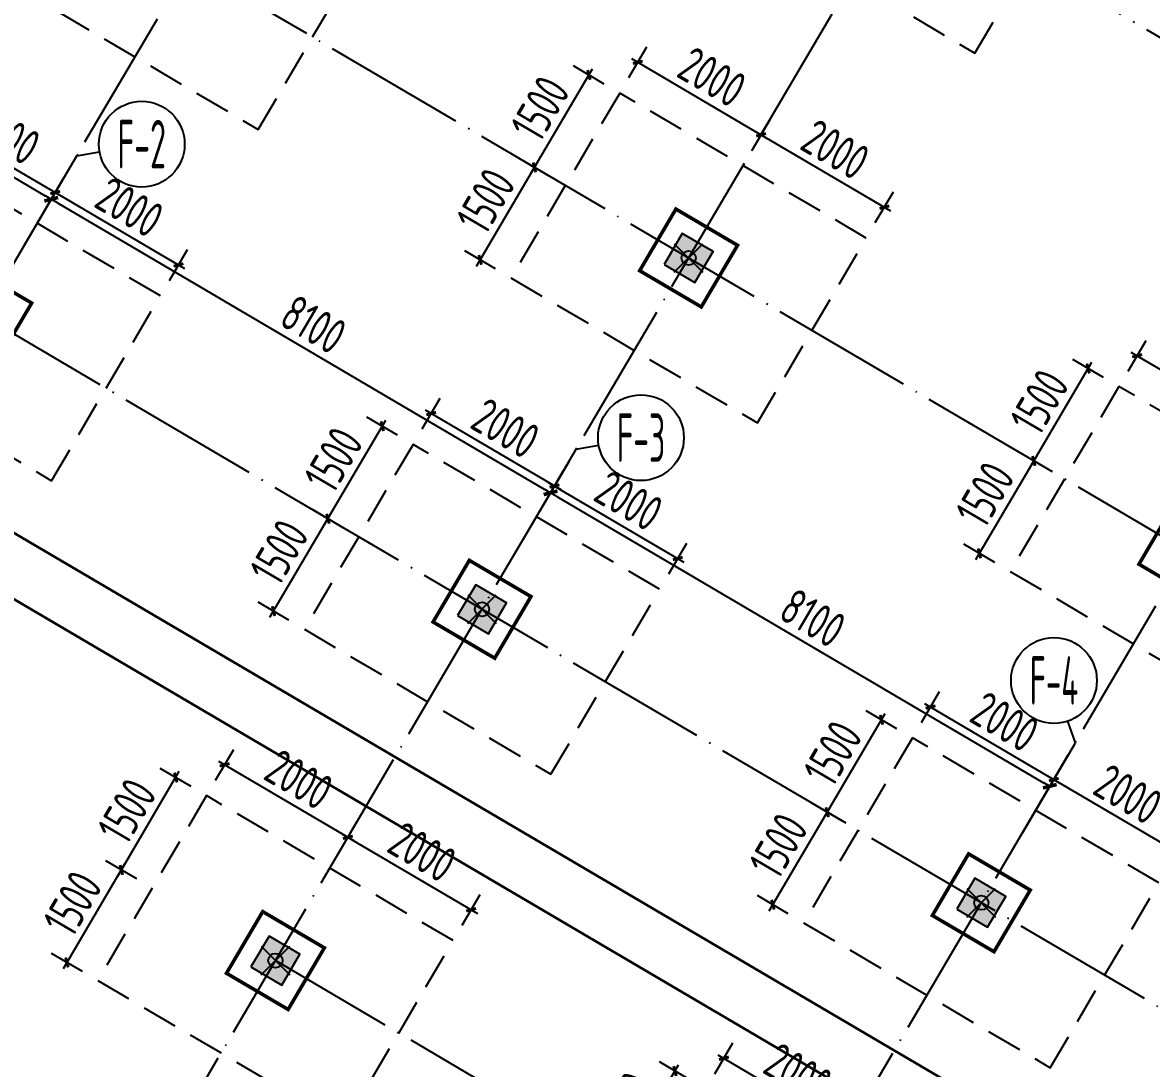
# Model space of a CAD drawing. Extents: x -57409 to 252654, y -8259 to 229119.
# Drawn here: x 162960 to 178747, y 117908 to 132537 of the extents above; entities that cross this region are included whole.
import ezdxf
from ezdxf.enums import TextEntityAlignment as Align

# ---------------------------------------------------------------- set-up
doc = ezdxf.new("R2010")
doc.units = 0
doc.header["$LTSCALE"] = 100
doc.header["$PDMODE"] = 35
doc.header["$PDSIZE"] = 200
doc.linetypes.add('DASHED', pattern=[0.75, 0.5, -0.25])
doc.linetypes.add('DOTE', pattern=[2.42, 2, -0.2, 0.02, -0.2])
doc.layers.get('0').update_dxf_attribs({"linetype": 'CONTINUOUS'})
doc.layers.get('Defpoints').update_dxf_attribs({"linetype": 'CONTINUOUS'})
for name, color, linetype in [('B-TEXT', 3, 'CONTINUOUS'), ('codim', 7, 'CONTINUOUS'), ('COLU', 7, 'CONTINUOUS'), ('CT', 2, 'CONTINUOUS'), ('dote', 253, 'DOTE'), ('h填实-柱墙', 254, 'CONTINUOUS'), ('Z-AXIS', 3, 'CONTINUOUS'), ('z柱下板带', 140, 'CONTINUOUS')]:
    doc.layers.add(name, color=color, linetype=linetype)
doc.layers.add('重心计算', color=7, linetype='CONTINUOUS', plot=False)
doc.styles.add('_TCH_AXIS', font='tssdeng.shx', dxfattribs={"width": 0.7, "bigfont": 'tssdchn.shx'})
doc.styles.add('COMPLEX', font='tssdeng.shx', dxfattribs={"width": 0.7, "bigfont": 'tssdchn.shx'})
doc.styles.add('Jgcad-DIM', font='tssdeng.shx', dxfattribs={"width": 0.7, "bigfont": 'tssdchn.shx'})
doc.styles.add('TSSD_Dimension', font='tssdeng.shx', dxfattribs={"width": 0.7})
doc.dimstyles.new('TSSD_100_100$0', dxfattribs={"dimtxt": 300, "dimasz": 100, "dimexe": 100, "dimexo": 250, "dimgap": 100, "dimtad": 1, "dimdec": 0, "dimzin": 0, "dimdsep": 46, "dimtxsty": 'TSSD_Dimension', "dimblk": '_tsdbk', "dimblk1": '_tsdbk', "dimblk2": '_tsdbk', "dimsah": 1, "dimcen": 0, "dimdle": 100, "dimclrt": 7, "dimadec": 0, "dimazin": 0, "dimtfac": 1, "dimtdec": 0, "dimtix": 1, "dimtmove": 2, "dimatfit": 3, "dimldrblk": '_tsdbk', "dimfxl": 1, "dimtolj": 1, "dimtzin": 0, "dimarcsym": 0})

# ---------------------------------------------------------------- blocks, each defined once
blk = doc.blocks.new('_tsdbk')
blk.add_line((-1, 0), (0, 0))
at = {"const_width": 0.5}
blk.add_lwpolyline([(-0.7, -0.7), (0.7, 0.7)], dxfattribs=at)
blk = doc.blocks.new('*D75')
at = {"layer": 'Defpoints', "color": 0}
for p in [(162982, 129421), (170344, 125960), (169964, 125315)]:
    blk.add_point(p, dxfattribs=at)
at = {"layer": 'Z-AXIS', "color": 0, "lineweight": -2}
for p, q in [((163109, 129636), (163412, 130152)), ((163447, 130015), (170257, 126011)), ((170091, 125531), (170394, 126046))]:
    blk.add_line(p, q, dxfattribs=at)
at = {"layer": 'Z-AXIS', "color": 0, "lineweight": -2, "xscale": 100, "yscale": 100, "zscale": 100}
for p, rotation in [((163361, 130066), 149.5453717284223), ((170344, 125960), 329.5453717284223)]:
    blk.add_blockref('_tsdbk', p, dxfattribs=dict(at, rotation=rotation))
at = {"layer": 'Z-AXIS', "color": 7, "insert": (167030, 128315), "char_height": 500, "attachment_point": 5, "rotation": 329.5454, "style": 'TSSD_Dimension'}
blk.add_mtext('\\A1;8100', dxfattribs=at)
blk = doc.blocks.new('*D76')
at = {"layer": 'Defpoints', "color": 0}
for p in [(169964, 125315), (177326, 121855), (176947, 121209)]:
    blk.add_point(p, dxfattribs=at)
at = {"layer": 'Z-AXIS', "color": 0, "lineweight": -2}
for p, q in [((170091, 125531), (170394, 126046)), ((170430, 125909), (177240, 121905)), ((177074, 121425), (177377, 121941))]:
    blk.add_line(p, q, dxfattribs=at)
at = {"layer": 'Z-AXIS', "color": 0, "lineweight": -2, "xscale": 100, "yscale": 100, "zscale": 100}
for p, rotation in [((170344, 125960), 149.5453717284223), ((177326, 121855), 329.5453717284223)]:
    blk.add_blockref('_tsdbk', p, dxfattribs=dict(at, rotation=rotation))
at = {"layer": 'Z-AXIS', "color": 7, "insert": (174012, 124209), "char_height": 500, "attachment_point": 5, "rotation": 329.5454, "style": 'TSSD_Dimension'}
blk.add_mtext('\\A1;8100', dxfattribs=at)
blk = doc.blocks.new('_AXISO')
blk.add_circle((0, 0), 0.5)
at = {"layer": 'B-TEXT', "style": 'COMPLEX', "width": 1.450893}
blk.add_attdef('A', text='', height=0.56, dxfattribs=at).set_placement((0.249375, -0.28), (0.749375, -0.28), align=Align.FIT)
blk = doc.blocks.new('*D82')
at = {"layer": 'Defpoints', "color": 0}
for p in [(155999, 133526), (163361, 130066), (162982, 129421)]:
    blk.add_point(p, dxfattribs=at)
at = {"layer": 'Z-AXIS', "color": 0, "lineweight": -2}
for p, q in [((156126, 133742), (156429, 134257)), ((156465, 134121), (163275, 130116)), ((163109, 129636), (163412, 130152))]:
    blk.add_line(p, q, dxfattribs=at)
at = {"layer": 'Z-AXIS', "color": 0, "lineweight": -2, "xscale": 100, "yscale": 100, "zscale": 100}
for p, rotation in [((156379, 134171), 149.5453717284223), ((163361, 130066), 329.5453717284223)]:
    blk.add_blockref('_tsdbk', p, dxfattribs=dict(at, rotation=rotation))
at = {"layer": 'Z-AXIS', "color": 7, "insert": (160047, 132420), "char_height": 500, "attachment_point": 5, "rotation": 329.5454, "style": 'TSSD_Dimension'}
blk.add_mtext('\\A1;8100', dxfattribs=at)
blk = doc.blocks.new('_ArchTick')
at = {"color": 0, "linetype": 'ByBlock', "const_width": 0.4}
blk.add_lwpolyline([(-0.5, -0.5), (0.5, 0.5)], dxfattribs=at)
blk = doc.blocks.new('*D2303')
at = {"layer": 'codim', "color": 0, "lineweight": -2}
blk.add_line((171273, 116493), (172135, 117958), dxfattribs=at)
at = {"layer": 'codim', "color": 7, "lineweight": -2}
for p, q in [((172300, 117745), (171869, 117999)), ((171539, 116452), (171108, 116706))]:
    blk.add_line(p, q, dxfattribs=at)
at = {"layer": 'Defpoints', "color": 0}
for p in [(172084, 117872), (172515, 117618), (171755, 116325)]:
    blk.add_point(p, dxfattribs=at)
at = {"layer": 'codim', "color": 0, "lineweight": -2, "xscale": 100, "yscale": 100, "zscale": 100}
for p, rotation in [((172084, 117872), 59.54537173531548), ((171324, 116579), 239.5453717353155)]:
    blk.add_blockref('_ArchTick', p, dxfattribs=dict(at, rotation=rotation))
at = {"layer": 'codim', "color": 1, "insert": (171402, 117403), "char_height": 500, "attachment_point": 5, "rotation": 59.5454, "style": 'Jgcad-DIM'}
blk.add_mtext('\\A1;1500', dxfattribs=at)
blk = doc.blocks.new('*D2304')
at = {"layer": 'codim', "color": 7, "lineweight": -2}
for p, q in [((172642, 117834), (172895, 118265)), ((174366, 116820), (174619, 117251))]:
    blk.add_line(p, q, dxfattribs=at)
at = {"layer": 'codim', "color": 0, "lineweight": -2}
blk.add_line((172682, 118100), (174579, 116985), dxfattribs=at)
at = {"layer": 'Defpoints', "color": 0}
for p in [(172515, 117618), (174493, 117036), (174239, 116605)]:
    blk.add_point(p, dxfattribs=at)
at = {"layer": 'codim', "color": 0, "lineweight": -2, "xscale": 100, "yscale": 100, "zscale": 100}
for p, rotation in [((172769, 118050), 149.5453717339277), ((174493, 117036), 329.5453717339277)]:
    blk.add_blockref('_ArchTick', p, dxfattribs=dict(at, rotation=rotation))
at = {"layer": 'codim', "color": 1, "insert": (173808, 117844), "char_height": 500, "attachment_point": 5, "rotation": 329.5454, "style": 'Jgcad-DIM'}
blk.add_mtext('\\A1;2000', dxfattribs=at)
blk = doc.blocks.new('*D2306')
at = {"layer": 'codim', "color": 0, "lineweight": -2}
blk.add_line((163531, 119305), (164392, 120771), dxfattribs=at)
at = {"layer": 'codim', "color": 7, "lineweight": -2}
for p, q in [((164557, 120558), (164126, 120811)), ((163797, 119265), (163366, 119518))]:
    blk.add_line(p, q, dxfattribs=at)
at = {"layer": 'Defpoints', "color": 0}
for p in [(164342, 120684), (164773, 120431), (164012, 119138)]:
    blk.add_point(p, dxfattribs=at)
at = {"layer": 'codim', "color": 0, "lineweight": -2, "xscale": 100, "yscale": 100, "zscale": 100}
for p, rotation in [((164342, 120684), 59.5453717353159), ((163581, 119391), 239.5453717353159)]:
    blk.add_blockref('_ArchTick', p, dxfattribs=dict(at, rotation=rotation))
at = {"layer": 'codim', "color": 1, "insert": (163660, 120215), "char_height": 500, "attachment_point": 5, "rotation": 59.5454, "style": 'Jgcad-DIM'}
blk.add_mtext('\\A1;1500', dxfattribs=at)
blk = doc.blocks.new('*D2307')
at = {"layer": 'codim', "color": 0, "lineweight": -2}
blk.add_line((164291, 120598), (165152, 122064), dxfattribs=at)
at = {"layer": 'codim', "color": 7, "lineweight": -2}
for p, q in [((165317, 121851), (164886, 122104)), ((164557, 120558), (164126, 120811))]:
    blk.add_line(p, q, dxfattribs=at)
at = {"layer": 'Defpoints', "color": 0}
for p in [(165102, 121977), (165533, 121724), (164773, 120431)]:
    blk.add_point(p, dxfattribs=at)
at = {"layer": 'codim', "color": 0, "lineweight": -2, "xscale": 100, "yscale": 100, "zscale": 100}
for p, rotation in [((165102, 121977), 59.5453717353159), ((164342, 120684), 239.5453717353159)]:
    blk.add_blockref('_ArchTick', p, dxfattribs=dict(at, rotation=rotation))
at = {"layer": 'codim', "color": 1, "insert": (164420, 121508), "char_height": 500, "attachment_point": 5, "rotation": 59.5454, "style": 'Jgcad-DIM'}
blk.add_mtext('\\A1;1500', dxfattribs=at)
blk = doc.blocks.new('*D2308')
at = {"layer": 'codim', "color": 7, "lineweight": -2}
for p, q in [((165660, 121940), (165913, 122371)), ((167384, 120926), (167637, 121357))]:
    blk.add_line(p, q, dxfattribs=at)
at = {"layer": 'codim', "color": 0, "lineweight": -2}
blk.add_line((165700, 122206), (167597, 121091), dxfattribs=at)
at = {"layer": 'Defpoints', "color": 0}
for p in [(165533, 121724), (167510, 121141), (167257, 120710)]:
    blk.add_point(p, dxfattribs=at)
at = {"layer": 'codim', "color": 0, "lineweight": -2, "xscale": 100, "yscale": 100, "zscale": 100}
for p, rotation in [((165786, 122155), 149.5453717339289), ((167510, 121141), 329.5453717339289)]:
    blk.add_blockref('_ArchTick', p, dxfattribs=dict(at, rotation=rotation))
at = {"layer": 'codim', "color": 1, "insert": (166826, 121950), "char_height": 500, "attachment_point": 5, "rotation": 329.5454, "style": 'Jgcad-DIM'}
blk.add_mtext('\\A1;2000', dxfattribs=at)
blk = doc.blocks.new('*D2309')
at = {"layer": 'codim', "color": 7, "lineweight": -2}
for p, q in [((167384, 120926), (167637, 121357)), ((169108, 119912), (169361, 120343))]:
    blk.add_line(p, q, dxfattribs=at)
at = {"layer": 'codim', "color": 0, "lineweight": -2}
blk.add_line((167424, 121192), (169321, 120077), dxfattribs=at)
at = {"layer": 'Defpoints', "color": 0}
for p in [(167257, 120710), (169234, 120128), (168981, 119697)]:
    blk.add_point(p, dxfattribs=at)
at = {"layer": 'codim', "color": 0, "lineweight": -2, "xscale": 100, "yscale": 100, "zscale": 100}
for p, rotation in [((167510, 121141), 149.5453717339289), ((169234, 120128), 329.5453717339289)]:
    blk.add_blockref('_ArchTick', p, dxfattribs=dict(at, rotation=rotation))
at = {"layer": 'codim', "color": 1, "insert": (168550, 120936), "char_height": 500, "attachment_point": 5, "rotation": 329.5454, "style": 'Jgcad-DIM'}
blk.add_mtext('\\A1;2000', dxfattribs=at)
blk = doc.blocks.new('*D2332')
at = {"layer": 'codim', "color": 0, "lineweight": -2}
blk.add_line((173402, 120113), (174264, 121579), dxfattribs=at)
at = {"layer": 'codim', "color": 7, "lineweight": -2}
for p, q in [((174429, 121366), (173998, 121619)), ((173668, 120073), (173237, 120326))]:
    blk.add_line(p, q, dxfattribs=at)
at = {"layer": 'Defpoints', "color": 0}
for p in [(174213, 121492), (174644, 121239), (173884, 119946)]:
    blk.add_point(p, dxfattribs=at)
at = {"layer": 'codim', "color": 0, "lineweight": -2, "xscale": 100, "yscale": 100, "zscale": 100}
for p, rotation in [((174213, 121492), 59.5453717353141), ((173453, 120199), 239.5453717353141)]:
    blk.add_blockref('_ArchTick', p, dxfattribs=dict(at, rotation=rotation))
at = {"layer": 'codim', "color": 1, "insert": (173531, 121023), "char_height": 500, "attachment_point": 5, "rotation": 59.5454, "style": 'Jgcad-DIM'}
blk.add_mtext('\\A1;1500', dxfattribs=at)
blk = doc.blocks.new('*D2333')
at = {"layer": 'codim', "color": 0, "lineweight": -2}
blk.add_line((174162, 121406), (175024, 122872), dxfattribs=at)
at = {"layer": 'codim', "color": 7, "lineweight": -2}
for p, q in [((175189, 122659), (174758, 122912)), ((174429, 121366), (173998, 121619))]:
    blk.add_line(p, q, dxfattribs=at)
at = {"layer": 'Defpoints', "color": 0}
for p in [(174973, 122785), (175404, 122532), (174644, 121239)]:
    blk.add_point(p, dxfattribs=at)
at = {"layer": 'codim', "color": 0, "lineweight": -2, "xscale": 100, "yscale": 100, "zscale": 100}
for p, rotation in [((174973, 122785), 59.5453717353141), ((174213, 121492), 239.5453717353141)]:
    blk.add_blockref('_ArchTick', p, dxfattribs=dict(at, rotation=rotation))
at = {"layer": 'codim', "color": 1, "insert": (174291, 122316), "char_height": 500, "attachment_point": 5, "rotation": 59.5454, "style": 'Jgcad-DIM'}
blk.add_mtext('\\A1;1500', dxfattribs=at)
blk = doc.blocks.new('*D2334')
at = {"layer": 'codim', "color": 7, "lineweight": -2}
for p, q in [((175531, 122748), (175784, 123179)), ((177255, 121734), (177509, 122165))]:
    blk.add_line(p, q, dxfattribs=at)
at = {"layer": 'codim', "color": 0, "lineweight": -2}
blk.add_line((175572, 123014), (177468, 121899), dxfattribs=at)
at = {"layer": 'Defpoints', "color": 0}
for p in [(175404, 122532), (177382, 121949), (177128, 121518)]:
    blk.add_point(p, dxfattribs=at)
at = {"layer": 'codim', "color": 0, "lineweight": -2, "xscale": 100, "yscale": 100, "zscale": 100}
for p, rotation in [((175658, 122963), 149.5453717339236), ((177382, 121949), 329.5453717339237)]:
    blk.add_blockref('_ArchTick', p, dxfattribs=dict(at, rotation=rotation))
at = {"layer": 'codim', "color": 1, "insert": (176697, 122758), "char_height": 500, "attachment_point": 5, "rotation": 329.5454, "style": 'Jgcad-DIM'}
blk.add_mtext('\\A1;2000', dxfattribs=at)
blk = doc.blocks.new('*D2335')
at = {"layer": 'codim', "color": 7, "lineweight": -2}
for p, q in [((177255, 121734), (177509, 122165)), ((178979, 120720), (179233, 121151))]:
    blk.add_line(p, q, dxfattribs=at)
at = {"layer": 'codim', "color": 0, "lineweight": -2}
blk.add_line((177296, 122000), (179192, 120885), dxfattribs=at)
at = {"layer": 'Defpoints', "color": 0}
for p in [(177128, 121518), (179106, 120936), (178852, 120505)]:
    blk.add_point(p, dxfattribs=at)
at = {"layer": 'codim', "color": 0, "lineweight": -2, "xscale": 100, "yscale": 100, "zscale": 100}
for p, rotation in [((177382, 121949), 149.5453717339236), ((179106, 120936), 329.5453717339237)]:
    blk.add_blockref('_ArchTick', p, dxfattribs=dict(at, rotation=rotation))
at = {"layer": 'codim', "color": 1, "insert": (178421, 121744), "char_height": 500, "attachment_point": 5, "rotation": 329.5454, "style": 'Jgcad-DIM'}
blk.add_mtext('\\A1;2000', dxfattribs=at)
blk = doc.blocks.new('*D2336')
at = {"layer": 'codim', "color": 0, "lineweight": -2}
blk.add_line((166420, 124219), (167281, 125684), dxfattribs=at)
at = {"layer": 'codim', "color": 7, "lineweight": -2}
for p, q in [((167446, 125471), (167015, 125725)), ((166686, 124178), (166255, 124432))]:
    blk.add_line(p, q, dxfattribs=at)
at = {"layer": 'Defpoints', "color": 0}
for p in [(167231, 125598), (167662, 125345), (166901, 124052)]:
    blk.add_point(p, dxfattribs=at)
at = {"layer": 'codim', "color": 0, "lineweight": -2, "xscale": 100, "yscale": 100, "zscale": 100}
for p, rotation in [((167231, 125598), 59.54537173531546), ((166470, 124305), 239.5453717353155)]:
    blk.add_blockref('_ArchTick', p, dxfattribs=dict(at, rotation=rotation))
at = {"layer": 'codim', "color": 1, "insert": (166549, 125129), "char_height": 500, "attachment_point": 5, "rotation": 59.5454, "style": 'Jgcad-DIM'}
blk.add_mtext('\\A1;1500', dxfattribs=at)
blk = doc.blocks.new('*D2337')
at = {"layer": 'codim', "color": 0, "lineweight": -2}
blk.add_line((167180, 125512), (168042, 126977), dxfattribs=at)
at = {"layer": 'codim', "color": 7, "lineweight": -2}
for p, q in [((168206, 126764), (167775, 127018)), ((167446, 125471), (167015, 125725))]:
    blk.add_line(p, q, dxfattribs=at)
at = {"layer": 'Defpoints', "color": 0}
for p in [(167991, 126891), (168422, 126638), (167662, 125345)]:
    blk.add_point(p, dxfattribs=at)
at = {"layer": 'codim', "color": 0, "lineweight": -2, "xscale": 100, "yscale": 100, "zscale": 100}
for p, rotation in [((167991, 126891), 59.54537173531546), ((167231, 125598), 239.5453717353155)]:
    blk.add_blockref('_ArchTick', p, dxfattribs=dict(at, rotation=rotation))
at = {"layer": 'codim', "color": 1, "insert": (167309, 126422), "char_height": 500, "attachment_point": 5, "rotation": 59.5454, "style": 'Jgcad-DIM'}
blk.add_mtext('\\A1;1500', dxfattribs=at)
blk = doc.blocks.new('*D2338')
at = {"layer": 'codim', "color": 7, "lineweight": -2}
for p, q in [((168549, 126853), (168802, 127284)), ((170273, 125839), (170526, 126270))]:
    blk.add_line(p, q, dxfattribs=at)
at = {"layer": 'codim', "color": 0, "lineweight": -2}
blk.add_line((168589, 127119), (170486, 126004), dxfattribs=at)
at = {"layer": 'Defpoints', "color": 0}
for p in [(168422, 126638), (170399, 126055), (170146, 125624)]:
    blk.add_point(p, dxfattribs=at)
at = {"layer": 'codim', "color": 0, "lineweight": -2, "xscale": 100, "yscale": 100, "zscale": 100}
for p, rotation in [((168675, 127069), 149.5453717339276), ((170399, 126055), 329.5453717339276)]:
    blk.add_blockref('_ArchTick', p, dxfattribs=dict(at, rotation=rotation))
at = {"layer": 'codim', "color": 1, "insert": (169715, 126863), "char_height": 500, "attachment_point": 5, "rotation": 329.5454, "style": 'Jgcad-DIM'}
blk.add_mtext('\\A1;2000', dxfattribs=at)
blk = doc.blocks.new('*D2339')
at = {"layer": 'codim', "color": 7, "lineweight": -2}
for p, q in [((170273, 125839), (170526, 126270)), ((171997, 124826), (172250, 125257))]:
    blk.add_line(p, q, dxfattribs=at)
at = {"layer": 'codim', "color": 0, "lineweight": -2}
blk.add_line((170313, 126106), (172210, 124991), dxfattribs=at)
at = {"layer": 'Defpoints', "color": 0}
for p in [(170146, 125624), (172123, 125041), (171870, 124610)]:
    blk.add_point(p, dxfattribs=at)
at = {"layer": 'codim', "color": 0, "lineweight": -2, "xscale": 100, "yscale": 100, "zscale": 100}
for p, rotation in [((170399, 126055), 149.5453717339276), ((172123, 125041), 329.5453717339276)]:
    blk.add_blockref('_ArchTick', p, dxfattribs=dict(at, rotation=rotation))
at = {"layer": 'codim', "color": 1, "insert": (171439, 125850), "char_height": 500, "attachment_point": 5, "rotation": 329.5454, "style": 'Jgcad-DIM'}
blk.add_mtext('\\A1;2000', dxfattribs=at)
blk = doc.blocks.new('*D2342')
at = {"layer": 'codim', "color": 7, "lineweight": -2}
for p, q in [((161566, 130959), (161820, 131390)), ((163290, 129945), (163544, 130376))]:
    blk.add_line(p, q, dxfattribs=at)
at = {"layer": 'codim', "color": 0, "lineweight": -2}
blk.add_line((161607, 131225), (163503, 130110), dxfattribs=at)
at = {"layer": 'Defpoints', "color": 0}
for p in [(161439, 130743), (163417, 130160), (163164, 129729)]:
    blk.add_point(p, dxfattribs=at)
at = {"layer": 'codim', "color": 0, "lineweight": -2, "xscale": 100, "yscale": 100, "zscale": 100}
for p, rotation in [((161693, 131174), 149.5453717339253), ((163417, 130160), 329.5453717339253)]:
    blk.add_blockref('_ArchTick', p, dxfattribs=dict(at, rotation=rotation))
at = {"layer": 'codim', "color": 1, "insert": (162732, 130969), "char_height": 500, "attachment_point": 5, "rotation": 329.5454, "style": 'Jgcad-DIM'}
blk.add_mtext('\\A1;2000', dxfattribs=at)
blk = doc.blocks.new('*D2347')
at = {"layer": 'codim', "color": 0, "lineweight": -2}
blk.add_line((169309, 129132), (170170, 130598), dxfattribs=at)
at = {"layer": 'codim', "color": 7, "lineweight": -2}
for p, q in [((170335, 130385), (169904, 130638)), ((169575, 129092), (169144, 129345))]:
    blk.add_line(p, q, dxfattribs=at)
at = {"layer": 'Defpoints', "color": 0}
for p in [(170120, 130512), (170551, 130258), (169790, 128965)]:
    blk.add_point(p, dxfattribs=at)
at = {"layer": 'codim', "color": 0, "lineweight": -2, "xscale": 100, "yscale": 100, "zscale": 100}
for p, rotation in [((170120, 130512), 59.54537173531553), ((169359, 129219), 239.5453717353155)]:
    blk.add_blockref('_ArchTick', p, dxfattribs=dict(at, rotation=rotation))
at = {"layer": 'codim', "color": 1, "insert": (169438, 130042), "char_height": 500, "attachment_point": 5, "rotation": 59.5454, "style": 'Jgcad-DIM'}
blk.add_mtext('\\A1;1500', dxfattribs=at)
blk = doc.blocks.new('*D2348')
at = {"layer": 'codim', "color": 0, "lineweight": -2}
blk.add_line((170069, 130425), (170931, 131891), dxfattribs=at)
at = {"layer": 'codim', "color": 7, "lineweight": -2}
for p, q in [((171095, 131678), (170664, 131931)), ((170335, 130385), (169904, 130638))]:
    blk.add_line(p, q, dxfattribs=at)
at = {"layer": 'Defpoints', "color": 0}
for p in [(170880, 131805), (171311, 131551), (170551, 130258)]:
    blk.add_point(p, dxfattribs=at)
at = {"layer": 'codim', "color": 0, "lineweight": -2, "xscale": 100, "yscale": 100, "zscale": 100}
for p, rotation in [((170880, 131805), 59.54537173531553), ((170120, 130512), 239.5453717353155)]:
    blk.add_blockref('_ArchTick', p, dxfattribs=dict(at, rotation=rotation))
at = {"layer": 'codim', "color": 1, "insert": (170198, 131335), "char_height": 500, "attachment_point": 5, "rotation": 59.5454, "style": 'Jgcad-DIM'}
blk.add_mtext('\\A1;1500', dxfattribs=at)
blk = doc.blocks.new('*D2349')
at = {"layer": 'codim', "color": 7, "lineweight": -2}
for p, q in [((171438, 131767), (171691, 132198)), ((173162, 130753), (173415, 131184))]:
    blk.add_line(p, q, dxfattribs=at)
at = {"layer": 'codim', "color": 0, "lineweight": -2}
blk.add_line((171478, 132033), (173375, 130918), dxfattribs=at)
at = {"layer": 'Defpoints', "color": 0}
for p in [(171311, 131551), (173288, 130968), (173035, 130537)]:
    blk.add_point(p, dxfattribs=at)
at = {"layer": 'codim', "color": 0, "lineweight": -2, "xscale": 100, "yscale": 100, "zscale": 100}
for p, rotation in [((171564, 131982), 149.5453717339278), ((173288, 130968), 329.5453717339278)]:
    blk.add_blockref('_ArchTick', p, dxfattribs=dict(at, rotation=rotation))
at = {"layer": 'codim', "color": 1, "insert": (172604, 131777), "char_height": 500, "attachment_point": 5, "rotation": 329.5454, "style": 'Jgcad-DIM'}
blk.add_mtext('\\A1;2000', dxfattribs=at)
blk = doc.blocks.new('*D2350')
at = {"layer": 'codim', "color": 7, "lineweight": -2}
for p, q in [((173162, 130753), (173415, 131184)), ((174886, 129739), (175139, 130170))]:
    blk.add_line(p, q, dxfattribs=at)
at = {"layer": 'codim', "color": 0, "lineweight": -2}
blk.add_line((173202, 131019), (175099, 129904), dxfattribs=at)
at = {"layer": 'Defpoints', "color": 0}
for p in [(173035, 130537), (175013, 129955), (174759, 129524)]:
    blk.add_point(p, dxfattribs=at)
at = {"layer": 'codim', "color": 0, "lineweight": -2, "xscale": 100, "yscale": 100, "zscale": 100}
for p, rotation in [((173288, 130968), 149.5453717339278), ((175013, 129955), 329.5453717339278)]:
    blk.add_blockref('_ArchTick', p, dxfattribs=dict(at, rotation=rotation))
at = {"layer": 'codim', "color": 1, "insert": (174328, 130763), "char_height": 500, "attachment_point": 5, "rotation": 329.5454, "style": 'Jgcad-DIM'}
blk.add_mtext('\\A1;2000', dxfattribs=at)
blk = doc.blocks.new('*D2351')
at = {"layer": 'codim', "color": 0, "lineweight": -2}
blk.add_line((176291, 125027), (177153, 126492), dxfattribs=at)
at = {"layer": 'codim', "color": 7, "lineweight": -2}
for p, q in [((177318, 126279), (176887, 126533)), ((176557, 124986), (176126, 125240))]:
    blk.add_line(p, q, dxfattribs=at)
at = {"layer": 'Defpoints', "color": 0}
for p in [(177102, 126406), (177533, 126153), (176773, 124860)]:
    blk.add_point(p, dxfattribs=at)
at = {"layer": 'codim', "color": 0, "lineweight": -2, "xscale": 100, "yscale": 100, "zscale": 100}
for p, rotation in [((177102, 126406), 59.54537173531376), ((176342, 125113), 239.5453717353138)]:
    blk.add_blockref('_ArchTick', p, dxfattribs=dict(at, rotation=rotation))
at = {"layer": 'codim', "color": 1, "insert": (176420, 125937), "char_height": 500, "attachment_point": 5, "rotation": 59.5454, "style": 'Jgcad-DIM'}
blk.add_mtext('\\A1;1500', dxfattribs=at)
blk = doc.blocks.new('*D2352')
at = {"layer": 'codim', "color": 0, "lineweight": -2}
blk.add_line((177051, 126320), (177913, 127785), dxfattribs=at)
at = {"layer": 'codim', "color": 7, "lineweight": -2}
for p, q in [((178078, 127572), (177647, 127826)), ((177318, 126279), (176887, 126533))]:
    blk.add_line(p, q, dxfattribs=at)
at = {"layer": 'Defpoints', "color": 0}
for p in [(177862, 127699), (178293, 127446), (177533, 126153)]:
    blk.add_point(p, dxfattribs=at)
at = {"layer": 'codim', "color": 0, "lineweight": -2, "xscale": 100, "yscale": 100, "zscale": 100}
for p, rotation in [((177862, 127699), 59.54537173531376), ((177102, 126406), 239.5453717353138)]:
    blk.add_blockref('_ArchTick', p, dxfattribs=dict(at, rotation=rotation))
at = {"layer": 'codim', "color": 1, "insert": (177181, 127230), "char_height": 500, "attachment_point": 5, "rotation": 59.5454, "style": 'Jgcad-DIM'}
blk.add_mtext('\\A1;1500', dxfattribs=at)
blk = doc.blocks.new('*D2353')
at = {"layer": 'codim', "color": 7, "lineweight": -2}
for p, q in [((178420, 127661), (178674, 128092)), ((180144, 126647), (180398, 127078))]:
    blk.add_line(p, q, dxfattribs=at)
at = {"layer": 'codim', "color": 0, "lineweight": -2}
blk.add_line((178461, 127927), (180357, 126812), dxfattribs=at)
at = {"layer": 'Defpoints', "color": 0}
for p in [(178293, 127446), (180271, 126863), (180017, 126432)]:
    blk.add_point(p, dxfattribs=at)
at = {"layer": 'codim', "color": 0, "lineweight": -2, "xscale": 100, "yscale": 100, "zscale": 100}
for p, rotation in [((178547, 127877), 149.5453717339227), ((180271, 126863), 329.5453717339227)]:
    blk.add_blockref('_ArchTick', p, dxfattribs=dict(at, rotation=rotation))
at = {"layer": 'codim', "color": 1, "insert": (179586, 127672), "char_height": 500, "attachment_point": 5, "rotation": 329.5454, "style": 'Jgcad-DIM'}
blk.add_mtext('\\A1;2000', dxfattribs=at)
blk = doc.blocks.new('*D447')
at = {"layer": 'codim', "color": 7, "lineweight": -2}
for p, q in [((163290, 129945), (163544, 130376)), ((165014, 128931), (165268, 129362))]:
    blk.add_line(p, q, dxfattribs=at)
at = {"layer": 'codim', "color": 0, "lineweight": -2}
blk.add_line((163331, 130211), (165227, 129096), dxfattribs=at)
at = {"layer": 'Defpoints', "color": 0}
for p in [(163164, 129729), (165141, 129147), (164887, 128716)]:
    blk.add_point(p, dxfattribs=at)
at = {"layer": 'codim', "color": 0, "lineweight": -2, "xscale": 100, "yscale": 100, "zscale": 100}
for p, rotation in [((163417, 130160), 149.5453717339253), ((165141, 129147), 329.5453717339253)]:
    blk.add_blockref('_ArchTick', p, dxfattribs=dict(at, rotation=rotation))
at = {"layer": 'codim', "color": 1, "insert": (164456, 129955), "char_height": 500, "attachment_point": 5, "rotation": 329.5454, "style": 'Jgcad-DIM'}
blk.add_mtext('\\A1;2000', dxfattribs=at)
blk = doc.blocks.new('后浇带现场')
at = {"color": 6, "lineweight": 30}
for points in [[(806265, 663346), (787754, 674230), (759207, 674230), (759207, 625070)], [(805860, 662656), (787536, 673430), (760007, 673430), (760007, 625070)]]:
    blk.add_lwpolyline(points, dxfattribs=at)

msp = doc.modelspace()

# ---------------------------------------------------------------- hatches: boundary and pattern name
at = {"layer": 'h填实-柱墙'}
for points in [[(171932.5, 129155.6), (172363.6, 128902.2), (172617, 129333.2), (172186, 129586.6)], [(169043.5, 124242.1), (169474.5, 123988.6), (169727.9, 124419.6), (169296.9, 124673.1)], [(176025.9, 120136.5), (176456.9, 119883.1), (176710.4, 120314.1), (176279.3, 120567.5)], [(166154.4, 119328.5), (166585.4, 119075), (166838.8, 119506.1), (166407.8, 119759.5)]]:
    msp.add_hatch(color=256, dxfattribs=at).paths.add_polyline_path(points)

# ---------------------------------------------------------------- linework, layer by layer
at = {"layer": 'COLU'}
for points in [[(171932.5, 129155.6), (172363.6, 128902.2), (172617, 129333.2), (172186, 129586.6)], [(169043.5, 124242.1), (169474.5, 123988.6), (169727.9, 124419.6), (169296.9, 124673.1)], [(176025.9, 120136.5), (176456.9, 119883.1), (176710.4, 120314.1), (176279.3, 120567.5)], [(166154.4, 119328.5), (166585.4, 119075), (166838.8, 119506.1), (166407.8, 119759.5)]]:
    msp.add_lwpolyline(points, close=True, dxfattribs=at)
at = {"layer": 'CT', "const_width": 50}
for points in [[(171590.3, 129066.8), (172452.3, 128560), (172959.2, 129422), (172097.2, 129928.9)], [(161718.8, 128258.8), (162580.8, 127751.9), (163087.7, 128614), (162225.6, 129120.8)], [(178572.8, 124961.3), (179434.8, 124454.4), (179941.7, 125316.5), (179079.6, 125823.3)], [(168701.2, 124153.3), (169563.3, 123646.4), (170070.1, 124508.4), (169208.1, 125015.3)], [(175683.7, 120047.7), (176545.7, 119540.9), (177052.6, 120402.9), (176190.5, 120909.8)], [(165812.2, 119239.7), (166674.2, 118732.8), (167181, 119594.9), (166319, 120101.7)]]:
    msp.add_lwpolyline(points, close=True, dxfattribs=at)
at = {"layer": 'dote', "ltscale": 10}
for p, q in [((205439.6, 116704.5), (161351, 142627.7)), ((163455.5, 114245.1), (178154.3, 139244)), ((156473, 118350.6), (168333.4, 138522.1)), ((170437.9, 110139.6), (185136.7, 135138.4)), ((202398.5, 111532.3), (165292.3, 133350)), ((199509.4, 106618.7), (159977.4, 129862.7)), ((201408.9, 98889.6), (166496.6, 119417.3))]:
    msp.add_line(p, q, dxfattribs=at)
at = {"layer": 'Z-AXIS'}
for p, q in [((163718.8, 130673.9), (164035.8, 130730.6)), ((162981.9, 129420.5), (163718.8, 130673.9)), ((170701.3, 126568.4), (171018.2, 126625.1)), ((169964.4, 125315), (170701.3, 126568.4)), ((177683.7, 122462.8), (177579.2, 122767.3)), ((176946.8, 121209.5), (177683.7, 122462.8))]:
    msp.add_line(p, q, dxfattribs=at)
at = {"layer": 'z柱下板带', "linetype": 'DASHED', "ltscale": 10}
for points in [[(172831.6, 134137.3), (176279.7, 132109.8), (177800.2, 134695.9), (174352.1, 136723.4)], [(162808, 133070.6), (166256.1, 131043.2), (167776.7, 133629.3), (164328.5, 135656.7)], [(169790.4, 128965.1), (173238.5, 126937.7), (174759.1, 129523.8), (171311, 131551.2)], [(159918.9, 128157), (163367, 126129.6), (164887.6, 128715.7), (161439.5, 130743.1)], [(176772.9, 124859.6), (180221, 122832.1), (181741.6, 125418.2), (178293.4, 127445.6)], [(166901.3, 124051.5), (170349.5, 122024.1), (171870, 124610.2), (168421.9, 126637.6)], [(173883.8, 119946), (177331.9, 117918.6), (178852.5, 120504.6), (175404.4, 122532.1)], [(164012.3, 119137.9), (167460.4, 117110.5), (168980.9, 119696.6), (165532.8, 121724)]]:
    msp.add_lwpolyline(points, close=True, dxfattribs=at)
at = {"layer": '重心计算', "color": 5}
for p in [(172274.8, 129244.4), (172274.8, 129244.4), (169385.7, 124330.8), (169385.7, 124330.8), (176368.1, 120225.3), (176368.1, 120225.3), (166496.6, 119417.3), (166496.6, 119417.3)]:
    msp.add_point(p, dxfattribs=at)

# ---------------------------------------------------------------- block references
at = {"color": 3, "lineweight": 30}
msp.add_blockref('后浇带现场', (-627579.1, -547267.4), dxfattribs=at)
at = {"layer": 'Z-AXIS'}
ref = msp.add_blockref('_AXISO', (164626.4, 130836.3), dxfattribs=dict(at, xscale=1199.999999999998, yscale=1200, zscale=1200, rotation=359.9996457873818))
ref.add_attrib('A', 'F-2', dxfattribs={"color": 7, "height": 678.82, "rotation": 359.99965, "style": '_TCH_AXIS', "width": 0.448276}).set_placement((164287, 130496.9), (164965.8, 130496.9), align=Align.FIT)
ref = msp.add_blockref('_AXISO', (171608.8, 126730.8), dxfattribs=dict(at, xscale=1199.999999999998, yscale=1200, zscale=1200, rotation=359.9996457873818))
ref.add_attrib('A', 'F-3', dxfattribs={"color": 7, "height": 678.82, "rotation": 359.99965, "style": '_TCH_AXIS', "width": 0.448276}).set_placement((171269.4, 126391.4), (171948.2, 126391.4), align=Align.FIT)
ref = msp.add_blockref('_AXISO', (177384.4, 123334.8), dxfattribs=dict(at, xscale=1199.999999999998, yscale=1200, zscale=1200, rotation=359.9996457873818))
ref.add_attrib('A', 'F-4', dxfattribs={"color": 7, "height": 678.82, "rotation": 359.99965, "style": '_TCH_AXIS', "width": 0.440678}).set_placement((177045, 122995.4), (177723.8, 122995.4), align=Align.FIT)

# ---------------------------------------------------------------- dimensions: what is measured, and where the dimension line sits
at = {"layer": 'codim'}
for base, p1, p2, angle, picture, middle in [((173288.5, 130968.5), (171311, 131551.2), (173035, 130537.5), 329.54537, '*D2349', (172603.8, 131777)), ((170880, 131804.6), (170550.7, 130258.1), (171311, 131551.2), 59.54537, '*D2348', (170198.1, 131335.5)), ((163416.9, 130160.4), (161439.4, 130743.2), (163163.5, 129729.4), 329.54537, '*D2342', (162732.3, 130969)), ((175012.5, 129954.8), (173035, 130537.5), (174759.1, 129523.8), 329.54537, '*D2350', (174327.9, 130763.3)), ((170119.7, 130511.6), (169790.4, 128965.1), (170550.7, 130258.1), 59.54537, '*D2347', (169437.8, 130042.4)), ((165140.9, 129146.8), (163163.5, 129729.4), (164887.5, 128715.8), 329.54537, '*D447', (164456.3, 129955.3)), ((180270.9, 126862.9), (178293.4, 127445.6), (180017.5, 126431.9), 329.54537, '*D2353', (179586.3, 127671.5)), ((177862.4, 127699.1), (177533.1, 126152.6), (178293.4, 127445.6), 59.54537, '*D2352', (177180.6, 127229.9)), ((170399.4, 126054.9), (168421.9, 126637.6), (170146, 125623.9), 329.54537, '*D2338', (169714.8, 126863.5)), ((167990.9, 126891), (167661.6, 125344.6), (168421.9, 126637.6), 59.54537, '*D2337', (167309, 126421.9)), ((177102.1, 126406), (176772.9, 124859.6), (177533.1, 126152.6), 59.54537, '*D2351', (176420.3, 125936.9)), ((172123.5, 125041.2), (170146, 125623.9), (171870, 124610.2), 329.54537, '*D2339', (171438.8, 125849.8)), ((167230.6, 125598), (166901.3, 124051.5), (167661.6, 125344.6), 59.54537, '*D2336', (166548.8, 125128.9)), ((177381.8, 121949.4), (175404.4, 122532.1), (177128.4, 121518.4), 329.54537, '*D2334', (176697.2, 122757.9)), ((174973.3, 122785.5), (174644.1, 121239), (175404.4, 122532.1), 59.54537, '*D2333', (174291.5, 122316.4)), ((167510.3, 121141.3), (165532.8, 121724), (167256.9, 120710.3), 329.54537, '*D2308', (166825.7, 121949.9)), ((179105.9, 120935.7), (177128.4, 121518.4), (178852.5, 120504.6), 329.54537, '*D2335', (178421.3, 121744.2)), ((165101.8, 121977.5), (164772.5, 120431), (165532.8, 121724), 59.54537, '*D2307', (164420, 121508.3)), ((174213.1, 121492.5), (173883.8, 119946), (174644.1, 121239), 59.54537, '*D2332', (173531.2, 121023.3)), ((169234.4, 120127.6), (167256.9, 120710.3), (168980.9, 119696.6), 329.54537, '*D2309', (168549.7, 120936.2)), ((164341.5, 120684.4), (164012.3, 119137.9), (164772.5, 120431), 59.54537, '*D2306', (163659.7, 120215.3)), ((174492.8, 117035.8), (172515.3, 117618.5), (174239.3, 116604.8), 329.54537, '*D2304', (173808.1, 117844.4)), ((172084.3, 117871.9), (171755, 116325.4), (172515.3, 117618.5), 59.54537, '*D2303', (171402.4, 117402.8))]:
    dim = msp.add_linear_dim(base=base, p1=p1, p2=p2, angle=angle, dimstyle='TSSD_100_100$0', override={"dimtxt": 500, "dimexe": 250, "dimtxsty": 'Jgcad-DIM', "dimblk": 'ArchTick', "dimblk1": 'ArchTick', "dimblk2": 'ArchTick', "dimclre": 7, "dimclrt": 1, "dimadec": 3}, dxfattribs=at)
    dim.commit()
    dim.dimension.update_dxf_attribs({"geometry": picture, "text_midpoint": middle})
at = {"layer": 'Z-AXIS'}
for base, p1, p2, picture, middle in [((163361.2, 130065.7), (155999.5, 133526.1), (162981.9, 129420.5), '*D82', (160047.4, 132420.1)), ((170343.7, 125960.1), (162981.9, 129420.5), (169964.4, 125315), '*D75', (167029.8, 128314.6)), ((177326.1, 121854.6), (169964.4, 125315), (176946.8, 121209.5), '*D76', (174012.3, 124209.1))]:
    dim = msp.add_linear_dim(base=base, p1=p1, p2=p2, angle=329.54537, dimstyle='TSSD_100_100$0', override={"dimtxt": 500}, dxfattribs=at)
    dim.commit()
    dim.dimension.update_dxf_attribs({"geometry": picture, "text_midpoint": middle})

doc.saveas('drawing.dxf')
